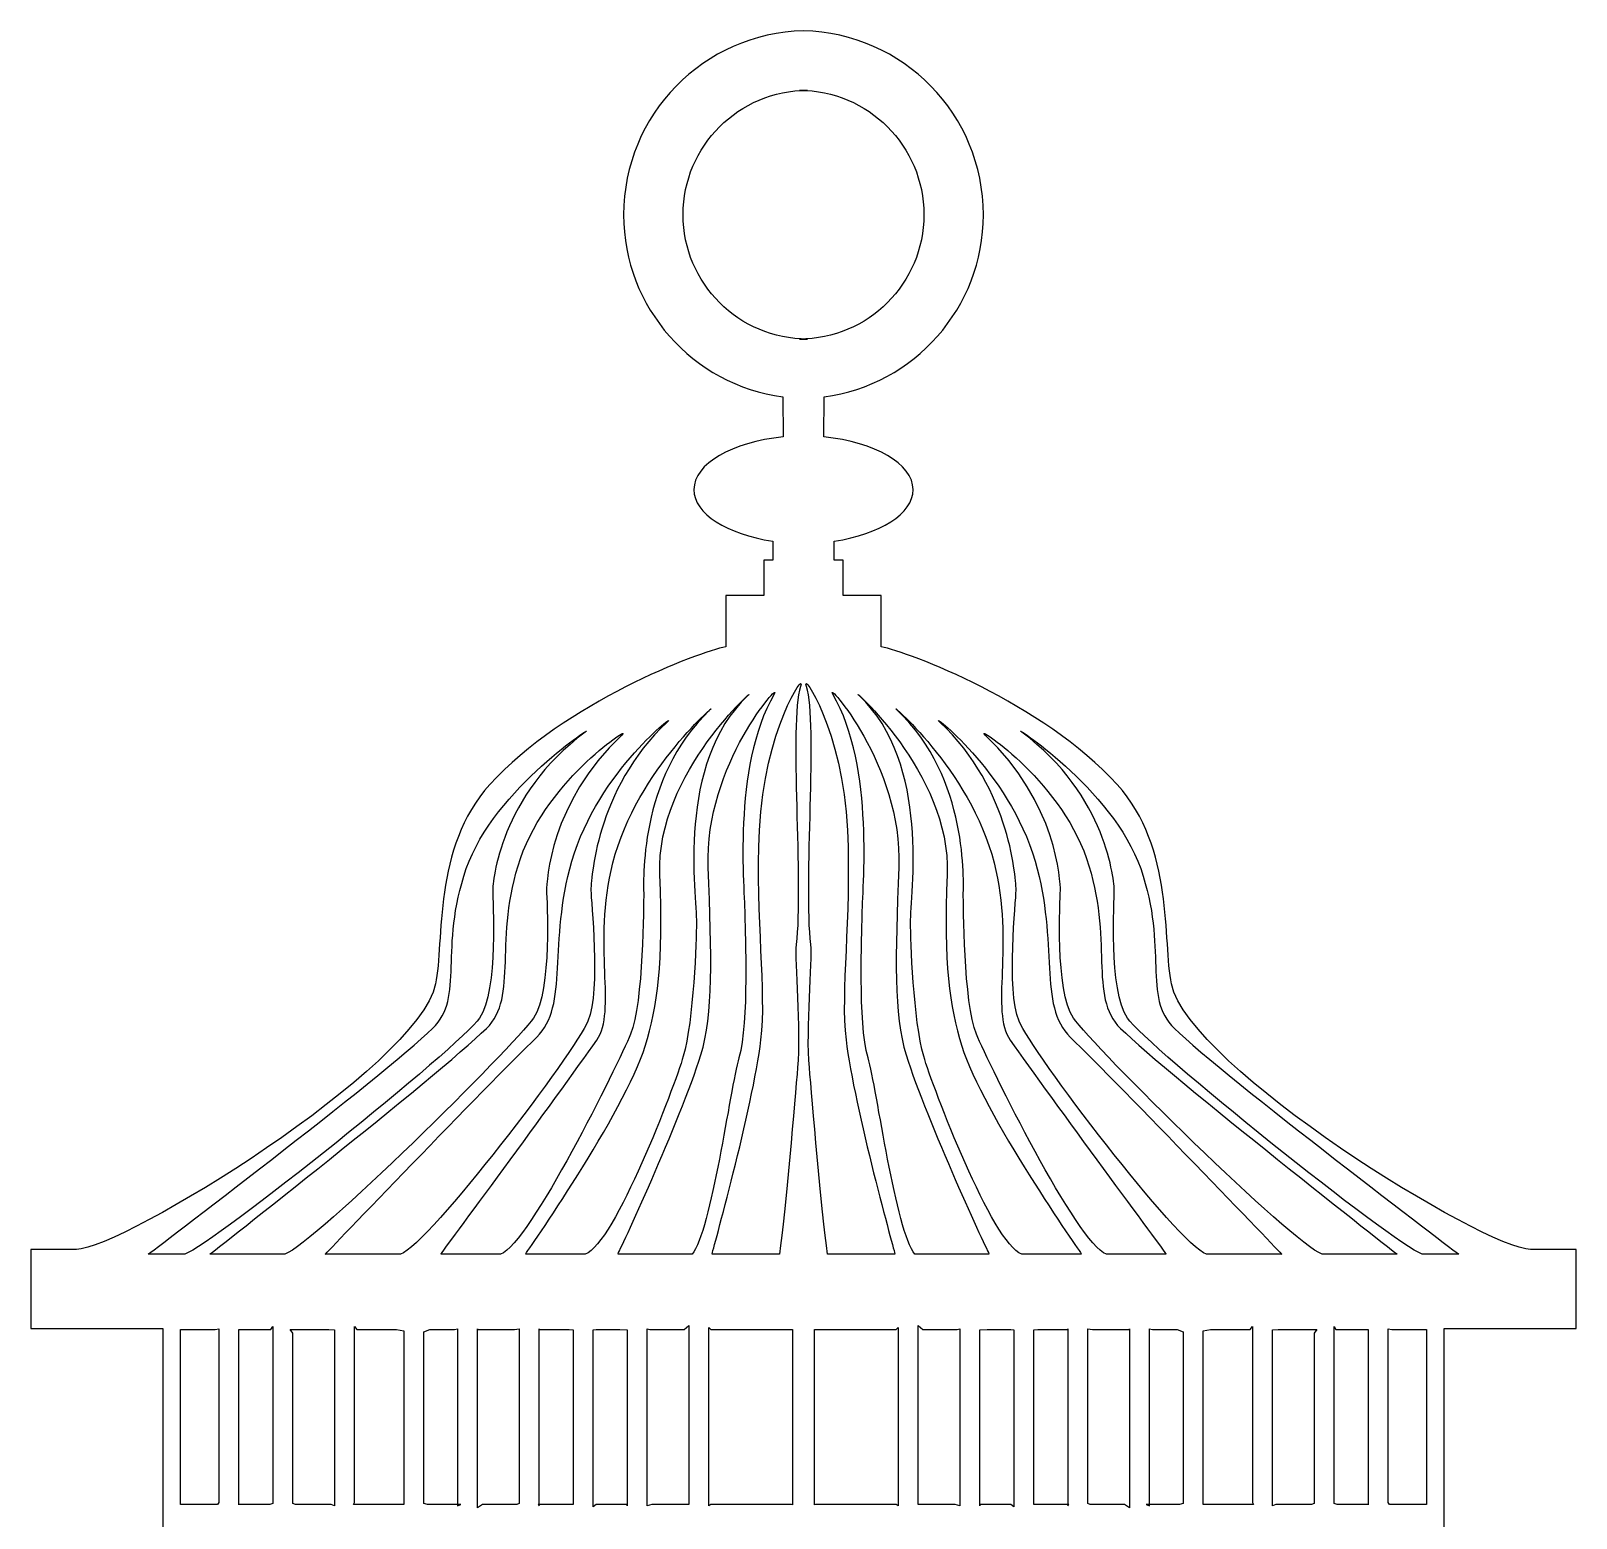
# Model space of a CAD drawing. Header units: centimetres. Extents: x -5.2 to 5.2, y -9.5 to 9.5.
# Drawn here: x -5.21 to 5.21, y -0.52 to 9.5 of the extents above; entities that cross this region are included whole.
import ezdxf

# ---------------------------------------------------------------- set-up
doc = ezdxf.new("R2010")
doc.units = ezdxf.units.CM
doc.header["$MEASUREMENT"] = 0
doc.layers.add('Camada 1', color=7, linetype='Continuous')

msp = doc.modelspace()

# ---------------------------------------------------------------- linework, layer by layer
at = {"layer": 'Camada 1'}
for points, knots in [([(0.13815, -9.50283), (0.13815, -9.50283), (-4.36577, -9.50283), (-4.62255, -9.50283), (-4.62255, -9.50283), (-4.87938, -9.50283), (-4.92873, -9.36456), (-4.90901, -9.17692), (-4.90901, -9.17692), (-4.90901, -9.17692), (-4.90901, -7.95216), (-4.90901, -7.63612), (-4.90901, -7.63612), (-4.90901, -7.32005), (-4.81021, -7.18178), (-4.73121, -7.20149), (-4.73121, -7.20149), (-4.73121, -7.20149), (-4.31635, -7.20148), (-4.31635, -7.20148), (-4.31635, -7.20148), (-4.31635, -7.20148), (-4.31635, 0.75999), (-4.31635, 0.75999), (-4.31635, 0.75999), (-4.31635, 0.75999), (-5.20529, 0.75999), (-5.20529, 0.75999), (-5.20529, 0.75999), (-5.20529, 0.75999), (-5.20529, 1.29331), (-5.20529, 1.29331), (-5.20529, 1.29331), (-5.20529, 1.29331), (-5.20529, 1.29331), (-4.89911, 1.29331), (-4.89911, 1.29331), (-4.59293, 1.29331), (-2.59573, 2.51841), (-2.47926, 3.08121), (-2.47926, 3.08121), (-2.41997, 3.36757), (-2.49897, 3.99968), (-2.11379, 4.42442), (-2.11379, 4.42442), (-1.61352, 4.97602), (-0.70398, 5.31914), (-0.52356, 5.35308), (-0.52356, 5.35308), (-0.52356, 5.35308), (-0.52356, 5.69871), (-0.52356, 5.69871), (-0.52356, 5.69871), (-0.52356, 5.69871), (-0.26679, 5.6987), (-0.26679, 5.6987), (-0.26679, 5.6987), (-0.26679, 5.6987), (-0.26679, 5.93582), (-0.26679, 5.93582), (-0.26679, 5.93582), (-0.26679, 5.93582), (-0.20737, 5.93582), (-0.20737, 5.93582), (-0.20737, 5.93582), (-0.20737, 5.93582), (-0.20737, 6.06502), (-0.20737, 6.06502), (-0.20737, 6.06502), (-0.51537, 6.11214), (-0.73826, 6.24965), (-0.73826, 6.41197), (-0.73826, 6.41197), (-0.73826, 6.5863), (-0.48098, 6.73209), (-0.13731, 6.76786), (-0.13731, 6.76786), (-0.13731, 6.76786), (-0.13924, 7.03681), (-0.13924, 7.03681), (-0.13924, 7.03681), (-0.74484, 7.11788), (-1.21189, 7.63659), (-1.21189, 8.26445), (-1.21189, 8.26445), (-1.21189, 8.93959), (-0.67172, 9.48854), (0.00001, 9.50283), (0.00001, 9.50283), (0.67176, 9.48854), (1.21191, 8.93956), (1.21191, 8.26445), (1.21191, 8.26445), (1.21191, 7.63659), (0.74487, 7.11788), (0.13926, 7.03681), (0.13926, 7.03681), (0.13926, 7.03681), (0.13733, 6.76786), (0.13733, 6.76786), (0.13733, 6.76786), (0.481, 6.73209), (0.73828, 6.58633), (0.73828, 6.41197), (0.73828, 6.41197), (0.73828, 6.24965), (0.51539, 6.11212), (0.20742, 6.06502), (0.20742, 6.06502), (0.20742, 6.06502), (0.20742, 5.93582), (0.20742, 5.93582), (0.20742, 5.93582), (0.20742, 5.93582), (0.26685, 5.93582), (0.26685, 5.93582), (0.26685, 5.93582), (0.26685, 5.93582), (0.26685, 5.6987), (0.26685, 5.6987), (0.26685, 5.6987), (0.26685, 5.6987), (0.52362, 5.6987), (0.52362, 5.6987), (0.52362, 5.6987), (0.52362, 5.6987), (0.52362, 5.35307), (0.52362, 5.35307), (0.52362, 5.35307), (0.70404, 5.31912), (1.61354, 4.97601), (2.11385, 4.42441), (2.11385, 4.42441), (2.49903, 3.99967), (2.42, 3.36756), (2.47932, 3.0812), (2.47932, 3.0812), (2.59579, 2.5184), (4.59302, 1.2933), (4.89917, 1.2933), (4.89917, 1.2933), (5.20535, 1.2933), (5.20535, 1.2933), (5.20535, 1.2933), (5.20535, 1.2933), (5.20535, 1.2933), (5.20535, 0.75998), (5.20535, 0.75998), (5.20535, 0.75998), (5.20535, 0.75998), (4.3164, 0.75999), (4.3164, 0.75999), (4.3164, 0.75999), (4.3164, 0.75999), (4.3164, -7.20145), (4.3164, -7.20145), (4.3164, -7.20145), (4.3164, -7.20145), (4.73127, -7.20146), (4.73127, -7.20146), (4.73127, -7.20146), (4.81025, -7.18175), (4.90907, -7.31999), (4.90907, -7.63609), (4.90907, -7.63609), (4.90907, -7.95213), (4.90907, -9.17689), (4.90907, -9.17689), (4.90907, -9.17689), (4.92878, -9.36456), (4.87944, -9.5028), (4.62261, -9.5028), (4.62261, -9.5028), (4.36583, -9.5028), (-0.13809, -9.5028), (-0.13809, -9.5028), (-0.13809, -9.5028), (-0.13809, -9.5028), (0.13815, -9.50283), (0.13815, -9.50283)], [0, 0, 0, 0, 0.02173913, 0.02173913, 0.02173913, 0.02173913, 0.04347826, 0.04347826, 0.04347826, 0.04347826, 0.06521739, 0.06521739, 0.06521739, 0.06521739, 0.08695652, 0.08695652, 0.08695652, 0.08695652, 0.10869565, 0.10869565, 0.10869565, 0.10869565, 0.13043478, 0.13043478, 0.13043478, 0.13043478, 0.15217391, 0.15217391, 0.15217391, 0.15217391, 0.17391304, 0.17391304, 0.17391304, 0.17391304, 0.19565217, 0.19565217, 0.19565217, 0.19565217, 0.2173913, 0.2173913, 0.2173913, 0.2173913, 0.23913043, 0.23913043, 0.23913043, 0.23913043, 0.26086957, 0.26086957, 0.26086957, 0.26086957, 0.2826087, 0.2826087, 0.2826087, 0.2826087, 0.30434783, 0.30434783, 0.30434783, 0.30434783, 0.32608696, 0.32608696, 0.32608696, 0.32608696, 0.34782609, 0.34782609, 0.34782609, 0.34782609, 0.36956522, 0.36956522, 0.36956522, 0.36956522, 0.39130435, 0.39130435, 0.39130435, 0.39130435, 0.41304348, 0.41304348, 0.41304348, 0.41304348, 0.43478261, 0.43478261, 0.43478261, 0.43478261, 0.45652174, 0.45652174, 0.45652174, 0.45652174, 0.47826087, 0.47826087, 0.47826087, 0.47826087, 0.5, 0.5, 0.5, 0.5, 0.52173913, 0.52173913, 0.52173913, 0.52173913, 0.54347826, 0.54347826, 0.54347826, 0.54347826, 0.56521739, 0.56521739, 0.56521739, 0.56521739, 0.58695652, 0.58695652, 0.58695652, 0.58695652, 0.60869565, 0.60869565, 0.60869565, 0.60869565, 0.63043478, 0.63043478, 0.63043478, 0.63043478, 0.65217391, 0.65217391, 0.65217391, 0.65217391, 0.67391304, 0.67391304, 0.67391304, 0.67391304, 0.69565217, 0.69565217, 0.69565217, 0.69565217, 0.7173913, 0.7173913, 0.7173913, 0.7173913, 0.73913043, 0.73913043, 0.73913043, 0.73913043, 0.76086957, 0.76086957, 0.76086957, 0.76086957, 0.7826087, 0.7826087, 0.7826087, 0.7826087, 0.80434783, 0.80434783, 0.80434783, 0.80434783, 0.82608696, 0.82608696, 0.82608696, 0.82608696, 0.84782609, 0.84782609, 0.84782609, 0.84782609, 0.86956522, 0.86956522, 0.86956522, 0.86956522, 0.89130435, 0.89130435, 0.89130435, 0.89130435, 0.91304348, 0.91304348, 0.91304348, 0.91304348, 0.93478261, 0.93478261, 0.93478261, 0.93478261, 0.95652174, 0.95652174, 0.95652174, 0.95652174, 1, 1, 1, 1]), ([(-0.02674, 7.42654), (0.43599, 7.42654), (0.81112, 7.80167), (0.81112, 8.26445), (0.81112, 8.26445), (0.81112, 8.72718), (0.43599, 9.10236), (-0.02674, 9.10236), (-0.02674, 9.10236), (-0.02674, 9.10236), (0.02679, 9.10235), (0.02679, 9.10235), (0.02679, 9.10235), (-0.43599, 9.10235), (-0.81112, 8.72717), (-0.81112, 8.26444), (-0.81112, 8.26444), (-0.81112, 7.80166), (-0.43599, 7.42653), (0.02679, 7.42653), (0.02679, 7.42653), (0.02679, 7.42653), (-0.02674, 7.42654), (-0.02674, 7.42654)], [0, 0, 0, 0, 0.14285714, 0.14285714, 0.14285714, 0.14285714, 0.28571429, 0.28571429, 0.28571429, 0.28571429, 0.42857143, 0.42857143, 0.42857143, 0.42857143, 0.57142857, 0.57142857, 0.57142857, 0.57142857, 0.71428571, 0.71428571, 0.71428571, 0.71428571, 1, 1, 1, 1]), ([(-0.3754, 5.02404), (-0.28631, 5.10762), (-0.9955, 4.51038), (-0.96804, 3.819), (-0.96804, 3.819), (-0.94402, 3.21345), (-0.98304, 2.93564), (-1.06678, 2.66341), (-1.06678, 2.66341), (-1.20444, 2.21613), (-1.87286, 1.26093), (-1.87286, 1.26093), (-1.87286, 1.26093), (-1.87286, 1.26093), (-1.47033, 1.26092), (-1.47033, 1.26092), (-1.47033, 1.26092), (-1.27279, 1.33008), (-0.86983, 2.389), (-0.80998, 2.59431), (-0.80998, 2.59431), (-0.74082, 2.83132), (-0.72105, 3.38444), (-0.72105, 3.49313), (-0.72105, 3.49313), (-0.72108, 3.67885), (-0.85935, 4.56967), (-0.3754, 5.02404)], [0, 0, 0, 0, 0.125, 0.125, 0.125, 0.125, 0.25, 0.25, 0.25, 0.25, 0.375, 0.375, 0.375, 0.375, 0.5, 0.5, 0.5, 0.5, 0.625, 0.625, 0.625, 0.625, 0.75, 0.75, 0.75, 0.75, 1, 1, 1, 1]), ([(-0.1976, 5.03396), (-0.1363, 5.13966), (-0.66954, 4.55983), (-0.64207, 3.86844), (-0.64207, 3.86844), (-0.61799, 3.26289), (-0.60773, 2.87638), (-0.69147, 2.60421), (-0.69147, 2.60421), (-0.82908, 2.15688), (-1.25027, 1.26095), (-1.25027, 1.26095), (-1.25027, 1.26095), (-1.25027, 1.26095), (-0.75071, 1.26092), (-0.75071, 1.26092), (-0.75071, 1.26092), (-0.62233, 1.40911), (-0.49454, 2.37918), (-0.43467, 2.58447), (-0.43467, 2.58447), (-0.36556, 2.82148), (-0.39514, 3.43384), (-0.39514, 3.53263), (-0.39514, 3.53263), (-0.39514, 3.71837), (-0.48407, 4.54006), (-0.1976, 5.03396)], [0, 0, 0, 0, 0.125, 0.125, 0.125, 0.125, 0.25, 0.25, 0.25, 0.25, 0.375, 0.375, 0.375, 0.375, 0.5, 0.5, 0.5, 0.5, 0.625, 0.625, 0.625, 0.625, 0.75, 0.75, 0.75, 0.75, 1, 1, 1, 1]), ([(-0.01983, 5.08616), (0.01742, 5.20247), (-0.26677, 4.7898), (-0.29643, 4.11818), (-0.29643, 4.11818), (-0.32313, 3.51271), (-0.24703, 3.03172), (-0.28653, 2.70575), (-0.28653, 2.70575), (-0.34281, 2.24114), (-0.61676, 1.26091), (-0.61676, 1.26091), (-0.61676, 1.26091), (-0.61676, 1.26091), (-0.16234, 1.26092), (-0.16234, 1.26092), (-0.16234, 1.26092), (-0.1186, 1.54024), (-0.05931, 2.31065), (-0.03955, 2.51809), (-0.03955, 2.51809), (-0.01523, 2.77376), (-0.06262, 3.23987), (-0.04945, 3.34774), (-0.04945, 3.34774), (-0.00012, 3.75272), (-0.09886, 4.8392), (-0.01983, 5.08616)], [0, 0, 0, 0, 0.125, 0.125, 0.125, 0.125, 0.25, 0.25, 0.25, 0.25, 0.375, 0.375, 0.375, 0.375, 0.5, 0.5, 0.5, 0.5, 0.625, 0.625, 0.625, 0.625, 0.75, 0.75, 0.75, 0.75, 1, 1, 1, 1]), ([(0.04949, 3.34775), (0.06261, 3.23988), (0.01523, 2.77374), (0.03959, 2.5181), (0.03959, 2.5181), (0.05935, 2.31067), (0.11857, 1.54025), (0.16233, 1.26093), (0.16233, 1.26093), (0.16233, 1.26093), (0.61676, 1.26092), (0.61676, 1.26092), (0.61676, 1.26092), (0.61676, 1.26092), (0.34281, 2.24115), (0.28653, 2.70576), (0.28653, 2.70576), (0.247, 3.03173), (0.32312, 3.51271), (0.2964, 4.11819), (0.2964, 4.11819), (0.26677, 4.78981), (-0.01737, 5.20248), (0.01988, 5.08617), (0.01988, 5.08617), (0.09891, 4.8392), (0.00009, 3.75272), (0.04949, 3.34775)], [0, 0, 0, 0, 0.125, 0.125, 0.125, 0.125, 0.25, 0.25, 0.25, 0.25, 0.375, 0.375, 0.375, 0.375, 0.5, 0.5, 0.5, 0.5, 0.625, 0.625, 0.625, 0.625, 0.75, 0.75, 0.75, 0.75, 1, 1, 1, 1]), ([(0.39514, 3.53261), (0.39514, 3.43381), (0.36556, 2.82146), (0.43467, 2.58445), (0.43467, 2.58445), (0.49455, 2.37916), (0.62234, 1.40909), (0.75071, 1.2609), (0.75071, 1.2609), (0.75071, 1.2609), (1.25027, 1.26093), (1.25027, 1.26093), (1.25027, 1.26093), (1.25027, 1.26093), (0.82908, 2.15686), (0.69147, 2.60419), (0.69147, 2.60419), (0.60773, 2.87637), (0.61802, 3.26287), (0.64207, 3.86842), (0.64207, 3.86842), (0.66953, 4.5598), (0.13629, 5.13964), (0.1976, 5.03394), (0.1976, 5.03394), (0.48404, 4.54006), (0.39514, 3.71837), (0.39514, 3.53261)], [0, 0, 0, 0, 0.125, 0.125, 0.125, 0.125, 0.25, 0.25, 0.25, 0.25, 0.375, 0.375, 0.375, 0.375, 0.5, 0.5, 0.5, 0.5, 0.625, 0.625, 0.625, 0.625, 0.75, 0.75, 0.75, 0.75, 1, 1, 1, 1]), ([(0.72108, 3.49311), (0.72108, 3.38445), (0.74082, 2.83131), (0.80998, 2.59429), (0.80998, 2.59429), (0.86983, 2.38897), (1.27276, 1.33006), (1.4703, 1.2609), (1.4703, 1.2609), (1.4703, 1.2609), (1.87287, 1.2609), (1.87287, 1.2609), (1.87287, 1.2609), (1.87287, 1.2609), (1.20443, 2.2161), (1.06676, 2.66338), (1.06676, 2.66338), (0.98299, 2.93561), (0.94399, 3.21342), (0.96802, 3.81897), (0.96802, 3.81897), (0.99548, 4.51035), (0.28629, 5.10762), (0.37538, 5.02401), (0.37538, 5.02401), (0.85935, 4.56967), (0.72108, 3.67885), (0.72108, 3.49311)], [0, 0, 0, 0, 0.125, 0.125, 0.125, 0.125, 0.25, 0.25, 0.25, 0.25, 0.375, 0.375, 0.375, 0.375, 0.5, 0.5, 0.5, 0.5, 0.625, 0.625, 0.625, 0.625, 0.75, 0.75, 0.75, 0.75, 1, 1, 1, 1]), ([(-0.63221, 4.9253), (-0.54315, 5.00896), (-1.12605, 4.53025), (-1.28409, 3.89808), (-1.28409, 3.89808), (-1.42347, 3.3405), (-1.25451, 2.90052), (-1.39275, 2.70298), (-1.39275, 2.70298), (-1.66114, 2.3196), (-2.44357, 1.26092), (-2.44357, 1.26092), (-2.44357, 1.26092), (-2.44357, 1.26092), (-2.04104, 1.26092), (-2.04104, 1.26092), (-2.04104, 1.26092), (-1.8435, 1.33008), (-1.2474, 2.54494), (-1.16559, 2.74245), (-1.16559, 2.74245), (-1.07854, 2.95256), (-1.07666, 3.6314), (-1.07666, 3.69066), (-1.07666, 3.69066), (-1.07666, 3.74994), (-1.11618, 4.47096), (-0.63221, 4.9253)], [0, 0, 0, 0, 0.125, 0.125, 0.125, 0.125, 0.25, 0.25, 0.25, 0.25, 0.375, 0.375, 0.375, 0.375, 0.5, 0.5, 0.5, 0.5, 0.625, 0.625, 0.625, 0.625, 0.75, 0.75, 0.75, 0.75, 1, 1, 1, 1]), ([(1.07666, 3.69065), (1.07666, 3.63138), (1.07854, 2.95257), (1.16559, 2.74244), (1.16559, 2.74244), (1.2474, 2.54495), (1.84348, 1.33007), (2.04104, 1.26091), (2.04104, 1.26091), (2.04104, 1.26091), (2.44357, 1.2609), (2.44357, 1.2609), (2.44357, 1.2609), (2.44357, 1.2609), (1.66114, 2.31958), (1.39275, 2.70296), (1.39275, 2.70296), (1.25448, 2.9005), (1.42347, 3.3405), (1.28409, 3.89806), (1.28409, 3.89806), (1.12605, 4.53023), (0.54315, 5.00891), (0.63221, 4.92528), (0.63221, 4.92528), (1.11618, 4.47096), (1.07666, 3.74994), (1.07666, 3.69065)], [0, 0, 0, 0, 0.125, 0.125, 0.125, 0.125, 0.25, 0.25, 0.25, 0.25, 0.375, 0.375, 0.375, 0.375, 0.5, 0.5, 0.5, 0.5, 0.625, 0.625, 0.625, 0.625, 0.75, 0.75, 0.75, 0.75, 1, 1, 1, 1]), ([(-0.91862, 4.84629), (-0.82956, 4.9299), (-1.38288, 4.5203), (-1.56066, 3.90795), (-1.56066, 3.90795), (-1.72087, 3.356), (-1.5772, 2.93677), (-1.79767, 2.72272), (-1.79767, 2.72272), (-2.13348, 2.39678), (-3.22179, 1.2609), (-3.22179, 1.2609), (-3.22179, 1.2609), (-3.22179, 1.2609), (-2.71549, 1.2609), (-2.71549, 1.2609), (-2.71549, 1.2609), (-2.51795, 1.33006), (-1.53386, 2.6338), (-1.45197, 2.83133), (-1.45197, 2.83133), (-1.36492, 3.04144), (-1.43221, 3.65109), (-1.43221, 3.71038), (-1.43221, 3.71038), (-1.43223, 3.76968), (-1.4026, 4.39192), (-0.91862, 4.84629)], [0, 0, 0, 0, 0.125, 0.125, 0.125, 0.125, 0.25, 0.25, 0.25, 0.25, 0.375, 0.375, 0.375, 0.375, 0.5, 0.5, 0.5, 0.5, 0.625, 0.625, 0.625, 0.625, 0.75, 0.75, 0.75, 0.75, 1, 1, 1, 1]), ([(1.43223, 3.71041), (1.43223, 3.65112), (1.36495, 3.04146), (1.45199, 2.83136), (1.45199, 2.83136), (1.53385, 2.6338), (2.51794, 1.33006), (2.71548, 1.26093), (2.71548, 1.26093), (2.71548, 1.26093), (3.22182, 1.26092), (3.22182, 1.26092), (3.22182, 1.26092), (3.22182, 1.26092), (2.13351, 2.3968), (1.7977, 2.72274), (1.7977, 2.72274), (1.5772, 2.93681), (1.72089, 3.35602), (1.56069, 3.90797), (1.56069, 3.90797), (1.38289, 4.52032), (0.82957, 4.92992), (0.91863, 4.84631), (0.91863, 4.84631), (1.4026, 4.39192), (1.43223, 3.76968), (1.43223, 3.71041)], [0, 0, 0, 0, 0.125, 0.125, 0.125, 0.125, 0.25, 0.25, 0.25, 0.25, 0.375, 0.375, 0.375, 0.375, 0.5, 0.5, 0.5, 0.5, 0.625, 0.625, 0.625, 0.625, 0.75, 0.75, 0.75, 0.75, 1, 1, 1, 1]), ([(-1.47176, 4.77713), (-1.37363, 4.84989), (-2.08416, 4.40179), (-2.27183, 3.8586), (-2.27183, 3.8586), (-2.4595, 3.31536), (-2.27844, 2.99601), (-2.49895, 2.78196), (-2.49895, 2.78196), (-2.83476, 2.45607), (-4.41509, 1.26092), (-4.41509, 1.26092), (-4.41509, 1.26092), (-4.41509, 1.26092), (-4.16818, 1.26092), (-4.16818, 1.26092), (-4.16818, 1.26092), (-3.97064, 1.33008), (-2.31131, 2.66345), (-2.18288, 2.85112), (-2.18288, 2.85112), (-2.05448, 3.03879), (-2.09401, 3.65114), (-2.09401, 3.71043), (-2.09401, 3.71043), (-2.09403, 3.76968), (-2.04463, 4.3524), (-1.47176, 4.77713)], [0, 0, 0, 0, 0.125, 0.125, 0.125, 0.125, 0.25, 0.25, 0.25, 0.25, 0.375, 0.375, 0.375, 0.375, 0.5, 0.5, 0.5, 0.5, 0.625, 0.625, 0.625, 0.625, 0.75, 0.75, 0.75, 0.75, 1, 1, 1, 1]), ([(-1.22488, 4.75739), (-1.13579, 4.84105), (-1.71872, 4.47098), (-1.90639, 3.92774), (-1.90639, 3.92774), (-2.09406, 3.3845), (-1.91531, 2.99604), (-2.13581, 2.78196), (-2.13581, 2.78196), (-2.47162, 2.45607), (-4.00006, 1.26092), (-4.00006, 1.26092), (-4.00006, 1.26092), (-4.00006, 1.26092), (-3.49376, 1.26092), (-3.49376, 1.26092), (-3.49376, 1.26092), (-3.29622, 1.33008), (-1.94817, 2.66345), (-1.81974, 2.85112), (-1.81974, 2.85112), (-1.69136, 3.03879), (-1.73089, 3.65114), (-1.73089, 3.71043), (-1.73089, 3.71043), (-1.73086, 3.76968), (-1.70882, 4.30305), (-1.22488, 4.75739)], [0, 0, 0, 0, 0.125, 0.125, 0.125, 0.125, 0.25, 0.25, 0.25, 0.25, 0.375, 0.375, 0.375, 0.375, 0.5, 0.5, 0.5, 0.5, 0.625, 0.625, 0.625, 0.625, 0.75, 0.75, 0.75, 0.75, 1, 1, 1, 1]), ([(1.73084, 3.71041), (1.73084, 3.65112), (1.69134, 3.03879), (1.81971, 2.8511), (1.81971, 2.8511), (1.94814, 2.66343), (3.29616, 1.33006), (3.49373, 1.2609), (3.49373, 1.2609), (3.49373, 1.2609), (4.00004, 1.2609), (4.00004, 1.2609), (4.00004, 1.2609), (4.00004, 1.2609), (2.47159, 2.45605), (2.13579, 2.78194), (2.13579, 2.78194), (1.91529, 2.99601), (2.09404, 3.38445), (1.90637, 3.92772), (1.90637, 3.92772), (1.7187, 4.47096), (1.1358, 4.84104), (1.22486, 4.75737), (1.22486, 4.75737), (1.7088, 4.30305), (1.73084, 3.76968), (1.73084, 3.71041)], [0, 0, 0, 0, 0.125, 0.125, 0.125, 0.125, 0.25, 0.25, 0.25, 0.25, 0.375, 0.375, 0.375, 0.375, 0.5, 0.5, 0.5, 0.5, 0.625, 0.625, 0.625, 0.625, 0.75, 0.75, 0.75, 0.75, 1, 1, 1, 1]), ([(2.09403, 3.71041), (2.09403, 3.65112), (2.05453, 3.03879), (2.1829, 2.8511), (2.1829, 2.8511), (2.31133, 2.66343), (3.97064, 1.33006), (4.16817, 1.2609), (4.16817, 1.2609), (4.16817, 1.2609), (4.41509, 1.2609), (4.41509, 1.2609), (4.41509, 1.2609), (4.41509, 1.2609), (2.83476, 2.45605), (2.49895, 2.78194), (2.49895, 2.78194), (2.27845, 2.99601), (2.45947, 3.31537), (2.27181, 3.85858), (2.27181, 3.85858), (2.08414, 4.40177), (1.3736, 4.84987), (1.47174, 4.77711), (1.47174, 4.77711), (2.04463, 4.3524), (2.09403, 3.76968), (2.09403, 3.71041)], [0, 0, 0, 0, 0.125, 0.125, 0.125, 0.125, 0.25, 0.25, 0.25, 0.25, 0.375, 0.375, 0.375, 0.375, 0.5, 0.5, 0.5, 0.5, 0.625, 0.625, 0.625, 0.625, 0.75, 0.75, 0.75, 0.75, 1, 1, 1, 1]), ([(-4.19829, -0.42497), (-4.19829, -0.42497), (-3.94921, -0.42497), (-3.94921, -0.42497), (-3.94921, -0.42497), (-3.94921, -0.42497), (-3.93836, -0.41246), (-3.93836, -0.41246), (-3.93836, -0.41246), (-3.93836, -0.41246), (-3.93836, 0.75848), (-3.93836, 0.75848), (-3.93836, 0.75848), (-3.93836, 0.75848), (-3.9636, 0.75276), (-3.9636, 0.75276), (-3.9636, 0.75276), (-3.9636, 0.75276), (-4.19829, 0.75277), (-4.19829, 0.75277), (-4.19829, 0.75277), (-4.19829, 0.75277), (-4.19829, -0.41267), (-4.19829, -0.41267), (-4.19829, -0.41267), (-4.19829, -0.41267), (-4.19829, -0.42497), (-4.19829, -0.42497)], [0, 0, 0, 0, 0.125, 0.125, 0.125, 0.125, 0.25, 0.25, 0.25, 0.25, 0.375, 0.375, 0.375, 0.375, 0.5, 0.5, 0.5, 0.5, 0.625, 0.625, 0.625, 0.625, 0.75, 0.75, 0.75, 0.75, 1, 1, 1, 1]), ([(-3.80372, -0.42497), (-3.80372, -0.42497), (-3.59499, -0.42497), (-3.59499, -0.42497), (-3.59499, -0.42497), (-3.59499, -0.42497), (-3.57523, -0.41981), (-3.57523, -0.41981), (-3.57523, -0.41981), (-3.57523, -0.41981), (-3.57523, 0.77293), (-3.57523, 0.77293), (-3.57523, 0.77293), (-3.57523, 0.77293), (-3.58774, 0.75277), (-3.58774, 0.75277), (-3.58774, 0.75277), (-3.58774, 0.75277), (-3.80372, 0.75277), (-3.80372, 0.75277), (-3.80372, 0.75277), (-3.80372, 0.75277), (-3.80372, 0.75124), (-3.80372, 0.75124), (-3.80372, 0.75124), (-3.80372, 0.75124), (-3.80372, -0.42698), (-3.80372, -0.42698), (-3.80372, -0.42698), (-3.80372, -0.42698), (-3.80372, -0.42497), (-3.80372, -0.42497)], [0, 0, 0, 0, 0.11111111, 0.11111111, 0.11111111, 0.11111111, 0.22222222, 0.22222222, 0.22222222, 0.22222222, 0.33333333, 0.33333333, 0.33333333, 0.33333333, 0.44444444, 0.44444444, 0.44444444, 0.44444444, 0.55555556, 0.55555556, 0.55555556, 0.55555556, 0.66666667, 0.66666667, 0.66666667, 0.66666667, 0.77777778, 0.77777778, 0.77777778, 0.77777778, 1, 1, 1, 1]), ([(-3.42155, -0.42497), (-3.42155, -0.42497), (-3.18298, -0.42497), (-3.18298, -0.42497), (-3.18298, -0.42497), (-3.18298, -0.42497), (-3.16017, -0.43423), (-3.16017, -0.43423), (-3.16017, -0.43423), (-3.16017, -0.43423), (-3.16017, 0.75126), (-3.16017, 0.75126), (-3.16017, 0.75126), (-3.16017, 0.75126), (-3.1974, 0.75279), (-3.1974, 0.75279), (-3.1974, 0.75279), (-3.1974, 0.75279), (-3.45761, 0.75279), (-3.45761, 0.75279), (-3.45761, 0.75279), (-3.45761, 0.75279), (-3.44052, 0.72959), (-3.44052, 0.72959), (-3.44052, 0.72959), (-3.44052, 0.72959), (-3.44052, -0.41979), (-3.44052, -0.41979), (-3.44052, -0.41979), (-3.44052, -0.41979), (-3.42155, -0.42497), (-3.42155, -0.42497)], [0, 0, 0, 0, 0.11111111, 0.11111111, 0.11111111, 0.11111111, 0.22222222, 0.22222222, 0.22222222, 0.22222222, 0.33333333, 0.33333333, 0.33333333, 0.33333333, 0.44444444, 0.44444444, 0.44444444, 0.44444444, 0.55555556, 0.55555556, 0.55555556, 0.55555556, 0.66666667, 0.66666667, 0.66666667, 0.66666667, 0.77777778, 0.77777778, 0.77777778, 0.77777778, 1, 1, 1, 1]), ([(-3.03116, -0.42497), (-3.03116, -0.42497), (-2.69326, -0.42497), (-2.69326, -0.42497), (-2.69326, -0.42497), (-2.69326, -0.42497), (-2.69321, -0.41976), (-2.69321, -0.41976), (-2.69321, -0.41976), (-2.69321, -0.41976), (-2.69321, 0.74406), (-2.69321, 0.74406), (-2.69321, 0.74406), (-2.69321, 0.74406), (-2.742, 0.75279), (-2.742, 0.75279), (-2.742, 0.75279), (-2.742, 0.75279), (-3.00946, 0.75279), (-3.00946, 0.75279), (-3.00946, 0.75279), (-3.00946, 0.75279), (-3.02547, 0.77295), (-3.02547, 0.77295), (-3.02547, 0.77295), (-3.02547, 0.77295), (-3.02547, -0.41254), (-3.02547, -0.41254), (-3.02547, -0.41254), (-3.02547, -0.41254), (-3.03116, -0.42497), (-3.03116, -0.42497)], [0, 0, 0, 0, 0.11111111, 0.11111111, 0.11111111, 0.11111111, 0.22222222, 0.22222222, 0.22222222, 0.22222222, 0.33333333, 0.33333333, 0.33333333, 0.33333333, 0.44444444, 0.44444444, 0.44444444, 0.44444444, 0.55555556, 0.55555556, 0.55555556, 0.55555556, 0.66666667, 0.66666667, 0.66666667, 0.66666667, 0.77777778, 0.77777778, 0.77777778, 0.77777778, 1, 1, 1, 1]), ([(-2.33004, -0.43423), (-2.33004, -0.43423), (-2.33004, 0.75846), (-2.33004, 0.75846), (-2.33004, 0.75846), (-2.33004, 0.75846), (-2.35163, 0.7528), (-2.35163, 0.7528), (-2.35163, 0.7528), (-2.35163, 0.7528), (-2.51792, 0.75279), (-2.51792, 0.75279), (-2.51792, 0.75279), (-2.51792, 0.75279), (-2.55856, 0.73678), (-2.55856, 0.73678), (-2.55856, 0.73678), (-2.55856, 0.73678), (-2.55856, -0.41971), (-2.55856, -0.41971), (-2.55856, -0.41971), (-2.55856, -0.41971), (-2.53242, -0.42492), (-2.53242, -0.42492), (-2.53242, -0.42492), (-2.53242, -0.42492), (-2.30826, -0.42492), (-2.30826, -0.42492), (-2.30826, -0.42492), (-2.30826, -0.42492), (-2.33004, -0.43423), (-2.33004, -0.43423)], [0, 0, 0, 0, 0.11111111, 0.11111111, 0.11111111, 0.11111111, 0.22222222, 0.22222222, 0.22222222, 0.22222222, 0.33333333, 0.33333333, 0.33333333, 0.33333333, 0.44444444, 0.44444444, 0.44444444, 0.44444444, 0.55555556, 0.55555556, 0.55555556, 0.55555556, 0.66666667, 0.66666667, 0.66666667, 0.66666667, 0.77777778, 0.77777778, 0.77777778, 0.77777778, 1, 1, 1, 1]), ([(-2.1637, -0.42497), (-2.1637, -0.42497), (-1.93245, -0.42497), (-1.93245, -0.42497), (-1.93245, -0.42497), (-1.93245, -0.42497), (-1.91496, -0.41976), (-1.91496, -0.41976), (-1.91496, -0.41976), (-1.91496, -0.41976), (-1.91496, 0.75854), (-1.91496, 0.75854), (-1.91496, 0.75854), (-1.91496, 0.75854), (-1.94684, 0.75277), (-1.94684, 0.75277), (-1.94684, 0.75277), (-1.94684, 0.75277), (-2.19537, 0.75277), (-2.19537, 0.75277), (-2.19537, 0.75277), (-2.19537, 0.75277), (-2.19537, 0.75843), (-2.19537, 0.75843), (-2.19537, 0.75843), (-2.19537, 0.75843), (-2.19537, -0.44873), (-2.19537, -0.44873), (-2.19537, -0.44873), (-2.19537, -0.44873), (-2.1637, -0.42497), (-2.1637, -0.42497)], [0, 0, 0, 0, 0.11111111, 0.11111111, 0.11111111, 0.11111111, 0.22222222, 0.22222222, 0.22222222, 0.22222222, 0.33333333, 0.33333333, 0.33333333, 0.33333333, 0.44444444, 0.44444444, 0.44444444, 0.44444444, 0.55555556, 0.55555556, 0.55555556, 0.55555556, 0.66666667, 0.66666667, 0.66666667, 0.66666667, 0.77777778, 0.77777778, 0.77777778, 0.77777778, 1, 1, 1, 1]), ([(-1.7878, -0.42497), (-1.7878, -0.42497), (-1.55185, -0.42497), (-1.55185, -0.42497), (-1.55185, -0.42497), (-1.55185, -0.42497), (-1.5518, -0.41981), (-1.5518, -0.41981), (-1.5518, -0.41981), (-1.5518, -0.41981), (-1.55179, 0.7512), (-1.55179, 0.7512), (-1.55179, 0.7512), (-1.55179, 0.7512), (-1.57825, 0.75279), (-1.57825, 0.75279), (-1.57825, 0.75279), (-1.57825, 0.75279), (-1.78032, 0.75279), (-1.78032, 0.75279), (-1.78032, 0.75279), (-1.78032, 0.75279), (-1.78032, 0.75856), (-1.78032, 0.75856), (-1.78032, 0.75856), (-1.78032, 0.75856), (-1.78032, -0.43418), (-1.78032, -0.43418), (-1.78032, -0.43418), (-1.78032, -0.43418), (-1.7878, -0.42497), (-1.7878, -0.42497)], [0, 0, 0, 0, 0.11111111, 0.11111111, 0.11111111, 0.11111111, 0.22222222, 0.22222222, 0.22222222, 0.22222222, 0.33333333, 0.33333333, 0.33333333, 0.33333333, 0.44444444, 0.44444444, 0.44444444, 0.44444444, 0.55555556, 0.55555556, 0.55555556, 0.55555556, 0.66666667, 0.66666667, 0.66666667, 0.66666667, 0.77777778, 0.77777778, 0.77777778, 0.77777778, 1, 1, 1, 1]), ([(-1.39749, -0.42497), (-1.39749, -0.42497), (-1.18865, -0.42497), (-1.18865, -0.42497), (-1.18865, -0.42497), (-1.18865, -0.42497), (-1.18865, -0.43412), (-1.18865, -0.43412), (-1.18865, -0.43412), (-1.18865, -0.43412), (-1.18865, 0.75127), (-1.18865, 0.75127), (-1.18865, 0.75127), (-1.18865, 0.75127), (-1.2385, 0.7528), (-1.2385, 0.7528), (-1.2385, 0.7528), (-1.2385, 0.7528), (-1.39749, 0.75279), (-1.39749, 0.75279), (-1.39749, 0.75279), (-1.39749, 0.75279), (-1.41715, 0.7512), (-1.41715, 0.7512), (-1.41715, 0.7512), (-1.41715, 0.7512), (-1.41715, -0.44149), (-1.41715, -0.44149), (-1.41715, -0.44149), (-1.41715, -0.44149), (-1.39749, -0.42497), (-1.39749, -0.42497)], [0, 0, 0, 0, 0.11111111, 0.11111111, 0.11111111, 0.11111111, 0.22222222, 0.22222222, 0.22222222, 0.22222222, 0.33333333, 0.33333333, 0.33333333, 0.33333333, 0.44444444, 0.44444444, 0.44444444, 0.44444444, 0.55555556, 0.55555556, 0.55555556, 0.55555556, 0.66666667, 0.66666667, 0.66666667, 0.66666667, 0.77777778, 0.77777778, 0.77777778, 0.77777778, 1, 1, 1, 1]), ([(-1.02162, -0.42497), (-1.02162, -0.42497), (-0.7736, -0.42497), (-0.7736, -0.42497), (-0.7736, -0.42497), (-0.7736, -0.42497), (-0.77355, -0.4197), (-0.77355, -0.4197), (-0.77355, -0.4197), (-0.77355, -0.4197), (-0.77355, 0.78013), (-0.77355, 0.78013), (-0.77355, 0.78013), (-0.77355, 0.78013), (-0.80477, 0.75277), (-0.80477, 0.75277), (-0.80477, 0.75277), (-0.80477, 0.75277), (-1.03607, 0.75277), (-1.03607, 0.75277), (-1.03607, 0.75277), (-1.03607, 0.75277), (-1.05396, 0.75843), (-1.05396, 0.75843), (-1.05396, 0.75843), (-1.05396, 0.75843), (-1.05396, -0.43415), (-1.05396, -0.43415), (-1.05396, -0.43415), (-1.05396, -0.43415), (-1.02162, -0.42497), (-1.02162, -0.42497)], [0, 0, 0, 0, 0.11111111, 0.11111111, 0.11111111, 0.11111111, 0.22222222, 0.22222222, 0.22222222, 0.22222222, 0.33333333, 0.33333333, 0.33333333, 0.33333333, 0.44444444, 0.44444444, 0.44444444, 0.44444444, 0.55555556, 0.55555556, 0.55555556, 0.55555556, 0.66666667, 0.66666667, 0.66666667, 0.66666667, 0.77777778, 0.77777778, 0.77777778, 0.77777778, 1, 1, 1, 1]), ([(-0.62401, -0.42497), (-0.62401, -0.42497), (-0.08193, -0.42497), (-0.08193, -0.42497), (-0.08193, -0.42497), (-0.08193, -0.42497), (-0.07365, -0.42701), (-0.07365, -0.42701), (-0.07365, -0.42701), (-0.07365, -0.42701), (-0.07365, 0.75277), (-0.07365, 0.75277), (-0.07365, 0.75277), (-0.07365, 0.75277), (-0.62398, 0.75277), (-0.62398, 0.75277), (-0.62398, 0.75277), (-0.62398, 0.75277), (-0.63888, 0.76573), (-0.63888, 0.76573), (-0.63888, 0.76573), (-0.63888, 0.76573), (-0.63888, -0.43421), (-0.63888, -0.43421), (-0.63888, -0.43421), (-0.63888, -0.43421), (-0.62401, -0.42497), (-0.62401, -0.42497)], [0, 0, 0, 0, 0.125, 0.125, 0.125, 0.125, 0.25, 0.25, 0.25, 0.25, 0.375, 0.375, 0.375, 0.375, 0.5, 0.5, 0.5, 0.5, 0.625, 0.625, 0.625, 0.625, 0.75, 0.75, 0.75, 0.75, 1, 1, 1, 1]), ([(0.6389, -0.43418), (0.6389, -0.43418), (0.6389, 0.76576), (0.6389, 0.76576), (0.6389, 0.76576), (0.6389, 0.76576), (0.624, 0.7528), (0.624, 0.7528), (0.624, 0.7528), (0.624, 0.7528), (0.07367, 0.75279), (0.07367, 0.75279), (0.07367, 0.75279), (0.07367, 0.75279), (0.07367, -0.42699), (0.07367, -0.42699), (0.07367, -0.42699), (0.07367, -0.42699), (0.08195, -0.42495), (0.08195, -0.42495), (0.08195, -0.42495), (0.08195, -0.42495), (0.62401, -0.42495), (0.62401, -0.42495), (0.62401, -0.42495), (0.62401, -0.42495), (0.6389, -0.43418), (0.6389, -0.43418)], [0, 0, 0, 0, 0.125, 0.125, 0.125, 0.125, 0.25, 0.25, 0.25, 0.25, 0.375, 0.375, 0.375, 0.375, 0.5, 0.5, 0.5, 0.5, 0.625, 0.625, 0.625, 0.625, 0.75, 0.75, 0.75, 0.75, 1, 1, 1, 1]), ([(1.05395, -0.43413), (1.05395, -0.43413), (1.05395, 0.75845), (1.05395, 0.75845), (1.05395, 0.75845), (1.05395, 0.75845), (1.03604, 0.75279), (1.03604, 0.75279), (1.03604, 0.75279), (1.03604, 0.75279), (0.80477, 0.75279), (0.80477, 0.75279), (0.80477, 0.75279), (0.80477, 0.75279), (0.77355, 0.78015), (0.77355, 0.78015), (0.77355, 0.78015), (0.77355, 0.78015), (0.77355, -0.41968), (0.77355, -0.41968), (0.77355, -0.41968), (0.77355, -0.41968), (0.7736, -0.42495), (0.7736, -0.42495), (0.7736, -0.42495), (0.7736, -0.42495), (1.02162, -0.42495), (1.02162, -0.42495), (1.02162, -0.42495), (1.02162, -0.42495), (1.05395, -0.43413), (1.05395, -0.43413)], [0, 0, 0, 0, 0.11111111, 0.11111111, 0.11111111, 0.11111111, 0.22222222, 0.22222222, 0.22222222, 0.22222222, 0.33333333, 0.33333333, 0.33333333, 0.33333333, 0.44444444, 0.44444444, 0.44444444, 0.44444444, 0.55555556, 0.55555556, 0.55555556, 0.55555556, 0.66666667, 0.66666667, 0.66666667, 0.66666667, 0.77777778, 0.77777778, 0.77777778, 0.77777778, 1, 1, 1, 1]), ([(1.41712, -0.44148), (1.41712, -0.44148), (1.41712, 0.7512), (1.41712, 0.7512), (1.41712, 0.7512), (1.41712, 0.7512), (1.39749, 0.75279), (1.39749, 0.75279), (1.39749, 0.75279), (1.39749, 0.75279), (1.23847, 0.75279), (1.23847, 0.75279), (1.23847, 0.75279), (1.23847, 0.75279), (1.18862, 0.75126), (1.18862, 0.75126), (1.18862, 0.75126), (1.18862, 0.75126), (1.18862, -0.43413), (1.18862, -0.43413), (1.18862, -0.43413), (1.18862, -0.43413), (1.18862, -0.42498), (1.18862, -0.42498), (1.18862, -0.42498), (1.18862, -0.42498), (1.39749, -0.42497), (1.39749, -0.42497), (1.39749, -0.42497), (1.39749, -0.42497), (1.41712, -0.44148), (1.41712, -0.44148)], [0, 0, 0, 0, 0.11111111, 0.11111111, 0.11111111, 0.11111111, 0.22222222, 0.22222222, 0.22222222, 0.22222222, 0.33333333, 0.33333333, 0.33333333, 0.33333333, 0.44444444, 0.44444444, 0.44444444, 0.44444444, 0.55555556, 0.55555556, 0.55555556, 0.55555556, 0.66666667, 0.66666667, 0.66666667, 0.66666667, 0.77777778, 0.77777778, 0.77777778, 0.77777778, 1, 1, 1, 1]), ([(1.78029, -0.43418), (1.78029, -0.43418), (1.78029, 0.75856), (1.78029, 0.75856), (1.78029, 0.75856), (1.78029, 0.75856), (1.78029, 0.75279), (1.78029, 0.75279), (1.78029, 0.75279), (1.78029, 0.75279), (1.57823, 0.75279), (1.57823, 0.75279), (1.57823, 0.75279), (1.57823, 0.75279), (1.55177, 0.7512), (1.55177, 0.7512), (1.55177, 0.7512), (1.55177, 0.7512), (1.55177, -0.41979), (1.55177, -0.41979), (1.55177, -0.41979), (1.55177, -0.41979), (1.55182, -0.42495), (1.55182, -0.42495), (1.55182, -0.42495), (1.55182, -0.42495), (1.78778, -0.42495), (1.78778, -0.42495), (1.78778, -0.42495), (1.78778, -0.42495), (1.78029, -0.43418), (1.78029, -0.43418)], [0, 0, 0, 0, 0.11111111, 0.11111111, 0.11111111, 0.11111111, 0.22222222, 0.22222222, 0.22222222, 0.22222222, 0.33333333, 0.33333333, 0.33333333, 0.33333333, 0.44444444, 0.44444444, 0.44444444, 0.44444444, 0.55555556, 0.55555556, 0.55555556, 0.55555556, 0.66666667, 0.66666667, 0.66666667, 0.66666667, 0.77777778, 0.77777778, 0.77777778, 0.77777778, 1, 1, 1, 1]), ([(2.19537, -0.44873), (2.19537, -0.44873), (2.19537, 0.75843), (2.19537, 0.75843), (2.19537, 0.75843), (2.19537, 0.75843), (2.19537, 0.75277), (2.19537, 0.75277), (2.19537, 0.75277), (2.19537, 0.75277), (1.94684, 0.75277), (1.94684, 0.75277), (1.94684, 0.75277), (1.94684, 0.75277), (1.91496, 0.75854), (1.91496, 0.75854), (1.91496, 0.75854), (1.91496, 0.75854), (1.91496, -0.41976), (1.91496, -0.41976), (1.91496, -0.41976), (1.91496, -0.41976), (1.93245, -0.42497), (1.93245, -0.42497), (1.93245, -0.42497), (1.93245, -0.42497), (2.16367, -0.42497), (2.16367, -0.42497), (2.16367, -0.42497), (2.16367, -0.42497), (2.19537, -0.44873), (2.19537, -0.44873)], [0, 0, 0, 0, 0.11111111, 0.11111111, 0.11111111, 0.11111111, 0.22222222, 0.22222222, 0.22222222, 0.22222222, 0.33333333, 0.33333333, 0.33333333, 0.33333333, 0.44444444, 0.44444444, 0.44444444, 0.44444444, 0.55555556, 0.55555556, 0.55555556, 0.55555556, 0.66666667, 0.66666667, 0.66666667, 0.66666667, 0.77777778, 0.77777778, 0.77777778, 0.77777778, 1, 1, 1, 1]), ([(2.30826, -0.42497), (2.30826, -0.42497), (2.53242, -0.42497), (2.53242, -0.42497), (2.53242, -0.42497), (2.53242, -0.42497), (2.55856, -0.41976), (2.55856, -0.41976), (2.55856, -0.41976), (2.55856, -0.41976), (2.55856, 0.73673), (2.55856, 0.73673), (2.55856, 0.73673), (2.55856, 0.73673), (2.51792, 0.75274), (2.51792, 0.75274), (2.51792, 0.75274), (2.51792, 0.75274), (2.35163, 0.75274), (2.35163, 0.75274), (2.35163, 0.75274), (2.35163, 0.75274), (2.33007, 0.7584), (2.33007, 0.7584), (2.33007, 0.7584), (2.33007, 0.7584), (2.33007, -0.43429), (2.33007, -0.43429), (2.33007, -0.43429), (2.33007, -0.43429), (2.30826, -0.42497), (2.30826, -0.42497)], [0, 0, 0, 0, 0.11111111, 0.11111111, 0.11111111, 0.11111111, 0.22222222, 0.22222222, 0.22222222, 0.22222222, 0.33333333, 0.33333333, 0.33333333, 0.33333333, 0.44444444, 0.44444444, 0.44444444, 0.44444444, 0.55555556, 0.55555556, 0.55555556, 0.55555556, 0.66666667, 0.66666667, 0.66666667, 0.66666667, 0.77777778, 0.77777778, 0.77777778, 0.77777778, 1, 1, 1, 1]), ([(3.02547, -0.41254), (3.02547, -0.41254), (3.02547, 0.77295), (3.02547, 0.77295), (3.02547, 0.77295), (3.02547, 0.77295), (3.00949, 0.75279), (3.00949, 0.75279), (3.00949, 0.75279), (3.00949, 0.75279), (2.742, 0.75279), (2.742, 0.75279), (2.742, 0.75279), (2.742, 0.75279), (2.69321, 0.74406), (2.69321, 0.74406), (2.69321, 0.74406), (2.69321, 0.74406), (2.69321, -0.41974), (2.69321, -0.41974), (2.69321, -0.41974), (2.69321, -0.41974), (2.69326, -0.42495), (2.69326, -0.42495), (2.69326, -0.42495), (2.69326, -0.42495), (3.03116, -0.42495), (3.03116, -0.42495), (3.03116, -0.42495), (3.03116, -0.42495), (3.02547, -0.41254), (3.02547, -0.41254)], [0, 0, 0, 0, 0.11111111, 0.11111111, 0.11111111, 0.11111111, 0.22222222, 0.22222222, 0.22222222, 0.22222222, 0.33333333, 0.33333333, 0.33333333, 0.33333333, 0.44444444, 0.44444444, 0.44444444, 0.44444444, 0.55555556, 0.55555556, 0.55555556, 0.55555556, 0.66666667, 0.66666667, 0.66666667, 0.66666667, 0.77777778, 0.77777778, 0.77777778, 0.77777778, 1, 1, 1, 1]), ([(3.44052, -0.41979), (3.44052, -0.41979), (3.44052, 0.72959), (3.44052, 0.72959), (3.44052, 0.72959), (3.44052, 0.72959), (3.45761, 0.75279), (3.45761, 0.75279), (3.45761, 0.75279), (3.45761, 0.75279), (3.1974, 0.75279), (3.1974, 0.75279), (3.1974, 0.75279), (3.1974, 0.75279), (3.16015, 0.75126), (3.16015, 0.75126), (3.16015, 0.75126), (3.16015, 0.75126), (3.16015, -0.43423), (3.16015, -0.43423), (3.16015, -0.43423), (3.16015, -0.43423), (3.18296, -0.42497), (3.18296, -0.42497), (3.18296, -0.42497), (3.18296, -0.42497), (3.42155, -0.42497), (3.42155, -0.42497), (3.42155, -0.42497), (3.42155, -0.42497), (3.44052, -0.41979), (3.44052, -0.41979)], [0, 0, 0, 0, 0.11111111, 0.11111111, 0.11111111, 0.11111111, 0.22222222, 0.22222222, 0.22222222, 0.22222222, 0.33333333, 0.33333333, 0.33333333, 0.33333333, 0.44444444, 0.44444444, 0.44444444, 0.44444444, 0.55555556, 0.55555556, 0.55555556, 0.55555556, 0.66666667, 0.66666667, 0.66666667, 0.66666667, 0.77777778, 0.77777778, 0.77777778, 0.77777778, 1, 1, 1, 1]), ([(3.80372, -0.42698), (3.80372, -0.42698), (3.80372, 0.75126), (3.80372, 0.75126), (3.80372, 0.75126), (3.80372, 0.75126), (3.80372, 0.75279), (3.80372, 0.75279), (3.80372, 0.75279), (3.80372, 0.75279), (3.58771, 0.75279), (3.58771, 0.75279), (3.58771, 0.75279), (3.58771, 0.75279), (3.5752, 0.77295), (3.5752, 0.77295), (3.5752, 0.77295), (3.5752, 0.77295), (3.5752, -0.41979), (3.5752, -0.41979), (3.5752, -0.41979), (3.5752, -0.41979), (3.59496, -0.42495), (3.59496, -0.42495), (3.59496, -0.42495), (3.59496, -0.42495), (3.80372, -0.42495), (3.80372, -0.42495), (3.80372, -0.42495), (3.80372, -0.42495), (3.80372, -0.42698), (3.80372, -0.42698)], [0, 0, 0, 0, 0.11111111, 0.11111111, 0.11111111, 0.11111111, 0.22222222, 0.22222222, 0.22222222, 0.22222222, 0.33333333, 0.33333333, 0.33333333, 0.33333333, 0.44444444, 0.44444444, 0.44444444, 0.44444444, 0.55555556, 0.55555556, 0.55555556, 0.55555556, 0.66666667, 0.66666667, 0.66666667, 0.66666667, 0.77777778, 0.77777778, 0.77777778, 0.77777778, 1, 1, 1, 1]), ([(4.19829, -0.41264), (4.19829, -0.41264), (4.19829, 0.75279), (4.19829, 0.75279), (4.19829, 0.75279), (4.19829, 0.75279), (3.9636, 0.75279), (3.9636, 0.75279), (3.9636, 0.75279), (3.9636, 0.75279), (3.93839, 0.75851), (3.93839, 0.75851), (3.93839, 0.75851), (3.93839, 0.75851), (3.93839, -0.41243), (3.93839, -0.41243), (3.93839, -0.41243), (3.93839, -0.41243), (3.94921, -0.42494), (3.94921, -0.42494), (3.94921, -0.42494), (3.94921, -0.42494), (4.19829, -0.42495), (4.19829, -0.42495), (4.19829, -0.42495), (4.19829, -0.42495), (4.19829, -0.41264), (4.19829, -0.41264)], [0, 0, 0, 0, 0.125, 0.125, 0.125, 0.125, 0.25, 0.25, 0.25, 0.25, 0.375, 0.375, 0.375, 0.375, 0.5, 0.5, 0.5, 0.5, 0.625, 0.625, 0.625, 0.625, 0.75, 0.75, 0.75, 0.75, 1, 1, 1, 1])]:
    msp.add_open_spline(points, degree=3, knots=knots, dxfattribs=at)

doc.saveas('drawing.dxf')
